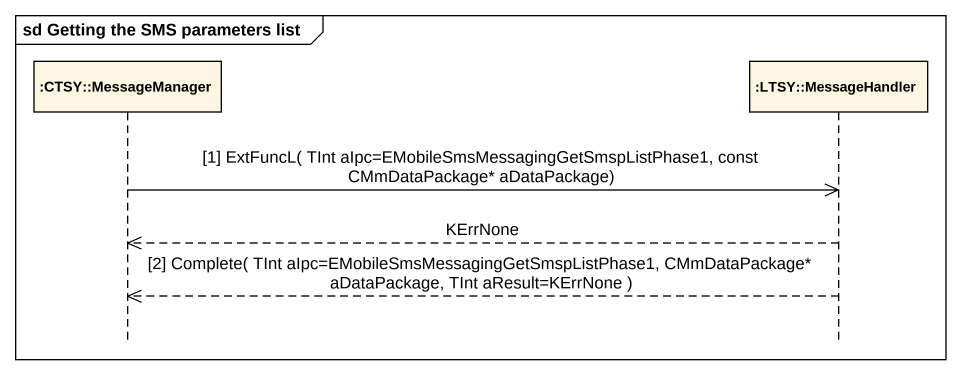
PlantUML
@startuml
mainframe sd Getting the SMS parameters list
hide footbox
participant ":CTSY::MessageManager" as CTSY_MessageManager
participant ":LTSY::MessageHandler" as LTSY_MessageHandler

CTSY_MessageManager ->> LTSY_MessageHandler : [1] ExtFuncL( TInt aIpc=EMobileSmsMessagingGetSmspListPhase1, const CMmDataPackage* aDataPackage)
LTSY_MessageHandler -->> CTSY_MessageManager : KErrNone
LTSY_MessageHandler -->> CTSY_MessageManager : [2] Complete( TInt aIpc=EMobileSmsMessagingGetSmspListPhase1, CMmDataPackage* aDataPackage, TInt aResult=KErrNone )
@enduml
